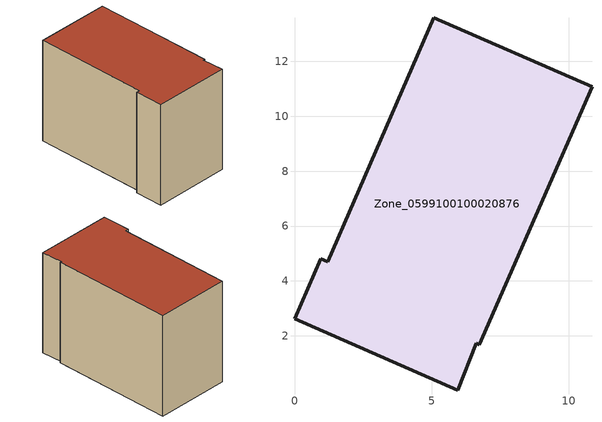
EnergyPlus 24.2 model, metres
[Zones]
Zone_0599100100020876
 floor ground (C_G): 6.62,1.73 5.96,0.02 0,2.62 0.96,4.81 1.21,4.7 5.08,13.58 10.84,11.07 6.74,1.67 z0.49
 wall outside (C_F): 10.84,11.07 5.08,13.58 1.21,4.7 0.96,4.81 0,2.62 5.96,0.02 6.62,1.73 6.74,1.67 10.84,11.07 z0.49:9.2
 roof outside (C_R): 6.62,1.73 6.74,1.67 10.84,11.07 5.08,13.58 1.21,4.7 0.96,4.81 0,2.62 5.96,0.02 z9.2
[BUILDING]
Pand.0599100100020876: North Axis=0; Terrain=City; Loads Convergence Tolerance Value=0.04; Temperature Convergence Tolerance Value=0.4; Solar Distribution=FullExterior; Maximum Number of Warmup Days=25; Minimum Number of Warmup Days=1
[Site:Location]
Rotterdam.The.Hague.AP_ZH_NLD Design_Conditions: Latitude=51.96; Longitude=4.45; Time Zone=1; Elevation=-4.5
[SITE:GROUNDTEMPERATURE:BUILDINGSURFACE]
18, 18, 18, 18, 18, 18, 18, 18, 18, 18, 18, 18
[MATERIAL] Thermal Absorptance=0.9; Solar Absorptance=0.7; Visible Absorptance=0.7
Name | Roughness | Thickness | Conductivity | Density | Specific Heat
G.TC.2015-2018 | MediumSmooth | 0.15 | 0.0428571 | 540 | 1210
F.TC.2015-2018 | Rough | 0.3 | 0.0666667 | 1920 | 840
R.TC.2015-2018 | MediumRough | 0.2 | 0.0333333 | 1500 | 1000
[CONSTRUCTION]
C_G: G.TC.2015-2018
C_F: F.TC.2015-2018
C_R: R.TC.2015-2018
[ZONE]
Zone_0599100100020876: Type=1; Multiplier=1; Ceiling Height=Autocalculate; Volume=Autocalculate; Floor Area=autocalculate; Part of Total Floor Area=Yes
[ZONEINFILTRATION:DESIGNFLOWRATE]
Infil_Zone_0599100100020876: Zone or ZoneList or Space or SpaceList=Zone_0599100100020876; Schedule=AlwaysOn; Design Flow Rate Calculation Method=Flow/Area; Flow Rate per Floor Area=0.0015; Constant Term Coefficient=1; Temperature Term Coefficient=0; Velocity Term Coefficient=0; Velocity Squared Term Coefficient=0
[HVACTEMPLATE:ZONE:IDEALLOADSAIRSYSTEM]
Zone_0599100100020876: Maximum Heating Supply Air Temperature=50; Minimum Cooling Supply Air Temperature=13; Maximum Heating Supply Air Humidity Ratio=0.0156; Minimum Cooling Supply Air Humidity Ratio=0.0077; Heating Limit=NoLimit; Cooling Limit=NoLimit; Dehumidification Control Type=ConstantSensibleHeatRatio; Cooling Sensible Heat Ratio=0.7; Dehumidification Setpoint=60; Humidification Control Type=None; Humidification Setpoint=30; Outdoor Air Method=None; Outdoor Air Flow Rate per Person=0.00944; Outdoor Air Flow Rate per Zone Floor Area=0; Outdoor Air Flow Rate per Zone=0; Demand Controlled Ventilation Type=None; Outdoor Air Economizer Type=NoEconomizer; Heat Recovery Type=None; Sensible Heat Recovery Effectiveness=0.7; Latent Heat Recovery Effectiveness=0.65
[ZONECONTROL:THERMOSTAT]
ThermostatControl_Zone_0599100100020876: Zone or ZoneList=Zone_0599100100020876; Control Type Schedule=DualSetpointControlType; Control 1=Thermostat_Zone_0599100100020876; Temperature Difference Between Cutout And Setpoint=0
[THERMOSTATSETPOINT:DUALSETPOINT]
Thermostat_Zone_0599100100020876: Heating Setpoint Temperature Schedule=HeatingSetpoint_Zone_0599100100020876; Cooling Setpoint Temperature Schedule=CoolingSetpoint_Zone_0599100100020876
[SCHEDULE:COMPACT]
HeatingSetpoint_Zone_0599100100020876: Through: 12/31, For: AllDays, Until: 24:00, 21
CoolingSetpoint_Zone_0599100100020876: Through: 12/31, For: AllDays, Until: 24:00, 24
DualSetpointControlType: Through: 12/31, For: AllDays, Until: 24:00, 4
AlwaysOn: Through: 12/31, For: AllDays, Until: 24:00, 1
